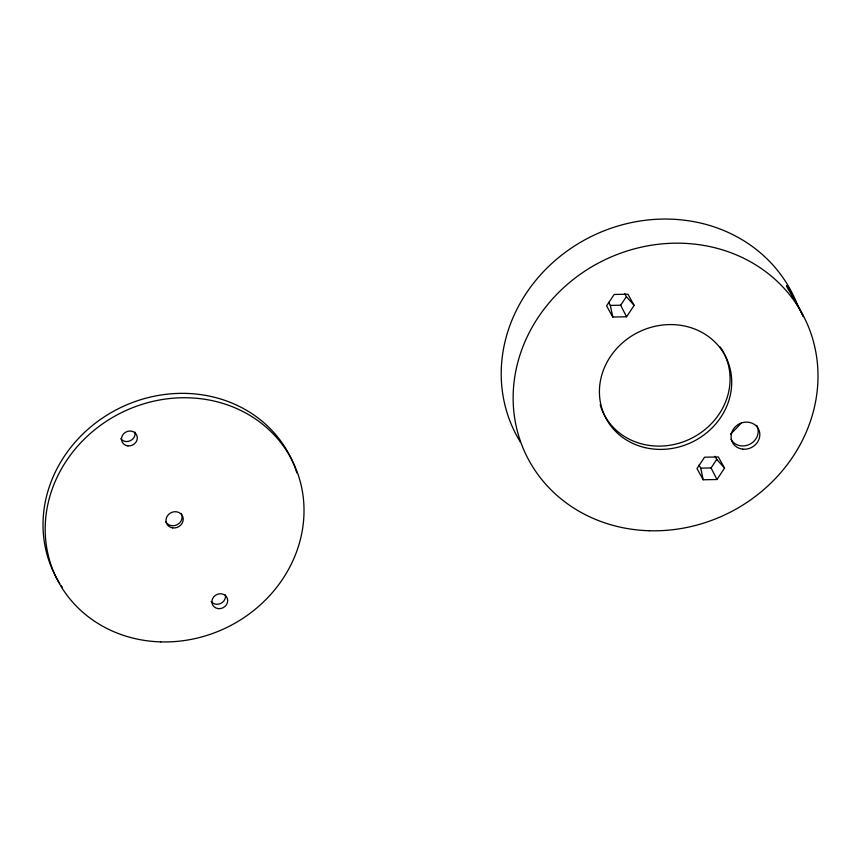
<?xml version="1.0" encoding="UTF-8"?>
<svg xmlns="http://www.w3.org/2000/svg" width="861" height="861" viewBox="0 0 861 861"><rect width="100%" height="100%" fill="white"/><g stroke="black" fill="none" stroke-linecap="round" stroke-linejoin="round"><path stroke-width="1.29" d="M608.598 302.254L610.341 305.397L620.673 305.214L626.367 296.668L624.623 293.536M626.56 316.783L634.148 305.386L627.949 294.225L614.162 294.462L606.585 305.859L612.784 317.02L626.56 316.783L620.673 305.214M698.992 464.994L700.736 468.136L711.078 467.953L716.761 459.408L715.017 456.265M716.965 479.512L724.542 468.115L718.343 456.965L704.567 457.202L696.98 468.599L703.179 479.76L716.965 479.512L711.078 467.953M626.367 296.668L634.148 305.386M716.761 459.408L724.542 468.115M700.736 468.136L703.179 479.76M610.341 305.397L612.784 317.02M520.356 442.016A155.109 140.924 -26.3 0 1 591.959 236.162A155.109 140.924 -26.3 0 1 798.018 306.494M720.237 346.983A67.309 61.153 -26.3 0 1 690.361 438.852A67.309 61.153 -26.3 0 1 600.171 404.821M756.679 425.388A14.637 13.292 -26.3 0 1 750.286 444.007A14.637 13.292 -26.3 0 1 730.978 439.379M741.267 422.912A122.919 111.672 -26.3 0 1 730.472 434.03M59.786 583.489A131.701 119.647 -26.3 0 1 120.066 407.877A131.701 119.647 -26.3 0 1 295.355 468.513M295.743 469.622A131.701 119.647 -26.3 0 1 296.851 472.969M62.369 587.417A131.701 119.647 -26.3 0 1 61.056 585.458M181.23 513.447A8.782 7.975 -26.3 0 1 177.388 524.618A8.782 7.975 -26.3 0 1 165.807 521.841M134.994 432.104A8.05 7.308 -26.3 0 1 130.302 440.724A8.05 7.308 -26.3 0 1 120.723 438.766M225.399 594.843A8.05 7.308 -26.3 0 1 220.696 603.464A8.05 7.308 -26.3 0 1 211.117 601.505M786.814 285.755L786.771 285.734A17.457 1.205 55 0 0 789.967 292.17L790.656 293.332A17.586 0.861 57.6 0 0 794.671 299.886L803.485 316.514A17.457 0.581 67.8 0 1 800.299 310.078L788.945 288.327A17.586 0.861 57.6 0 0 786.943 285.83L786.814 285.755M649.28 530.742A155.109 140.924 -26.3 0 0 804.96 318.957A155.109 140.924 -26.3 0 0 542.452 311.273A155.109 140.924 -26.3 0 0 649.28 530.742M742.752 449.151A14.637 13.292 -26.3 0 0 759.036 430.252A14.637 13.292 -26.3 0 0 734.573 427.616A14.637 13.292 -26.3 0 0 742.752 449.151M644.771 447.559A67.309 61.153 -26.3 0 0 730.343 369.735A67.309 61.153 -26.3 0 0 621.577 343.668A67.309 61.153 -26.3 0 0 644.771 447.559M160.781 641.886A131.701 119.647 -26.3 0 0 292.955 462.077A131.701 119.647 -26.3 0 0 70.075 455.555A131.701 119.647 -26.3 0 0 160.781 641.886M172.62 527.879A8.782 7.975 -26.3 0 0 182.866 516.912A8.782 7.975 -26.3 0 0 168.326 514.717A8.782 7.975 -26.3 0 0 172.62 527.879M127.88 445.88A8.05 7.308 -26.3 0 0 136.888 435.526A8.05 7.308 -26.3 0 0 123.446 433.998A8.05 7.308 -26.3 0 0 127.88 445.88M218.274 608.619A8.05 7.308 -26.3 0 0 227.282 598.266A8.05 7.308 -26.3 0 0 213.84 596.738A8.05 7.308 -26.3 0 0 218.274 608.619"/></g></svg>
